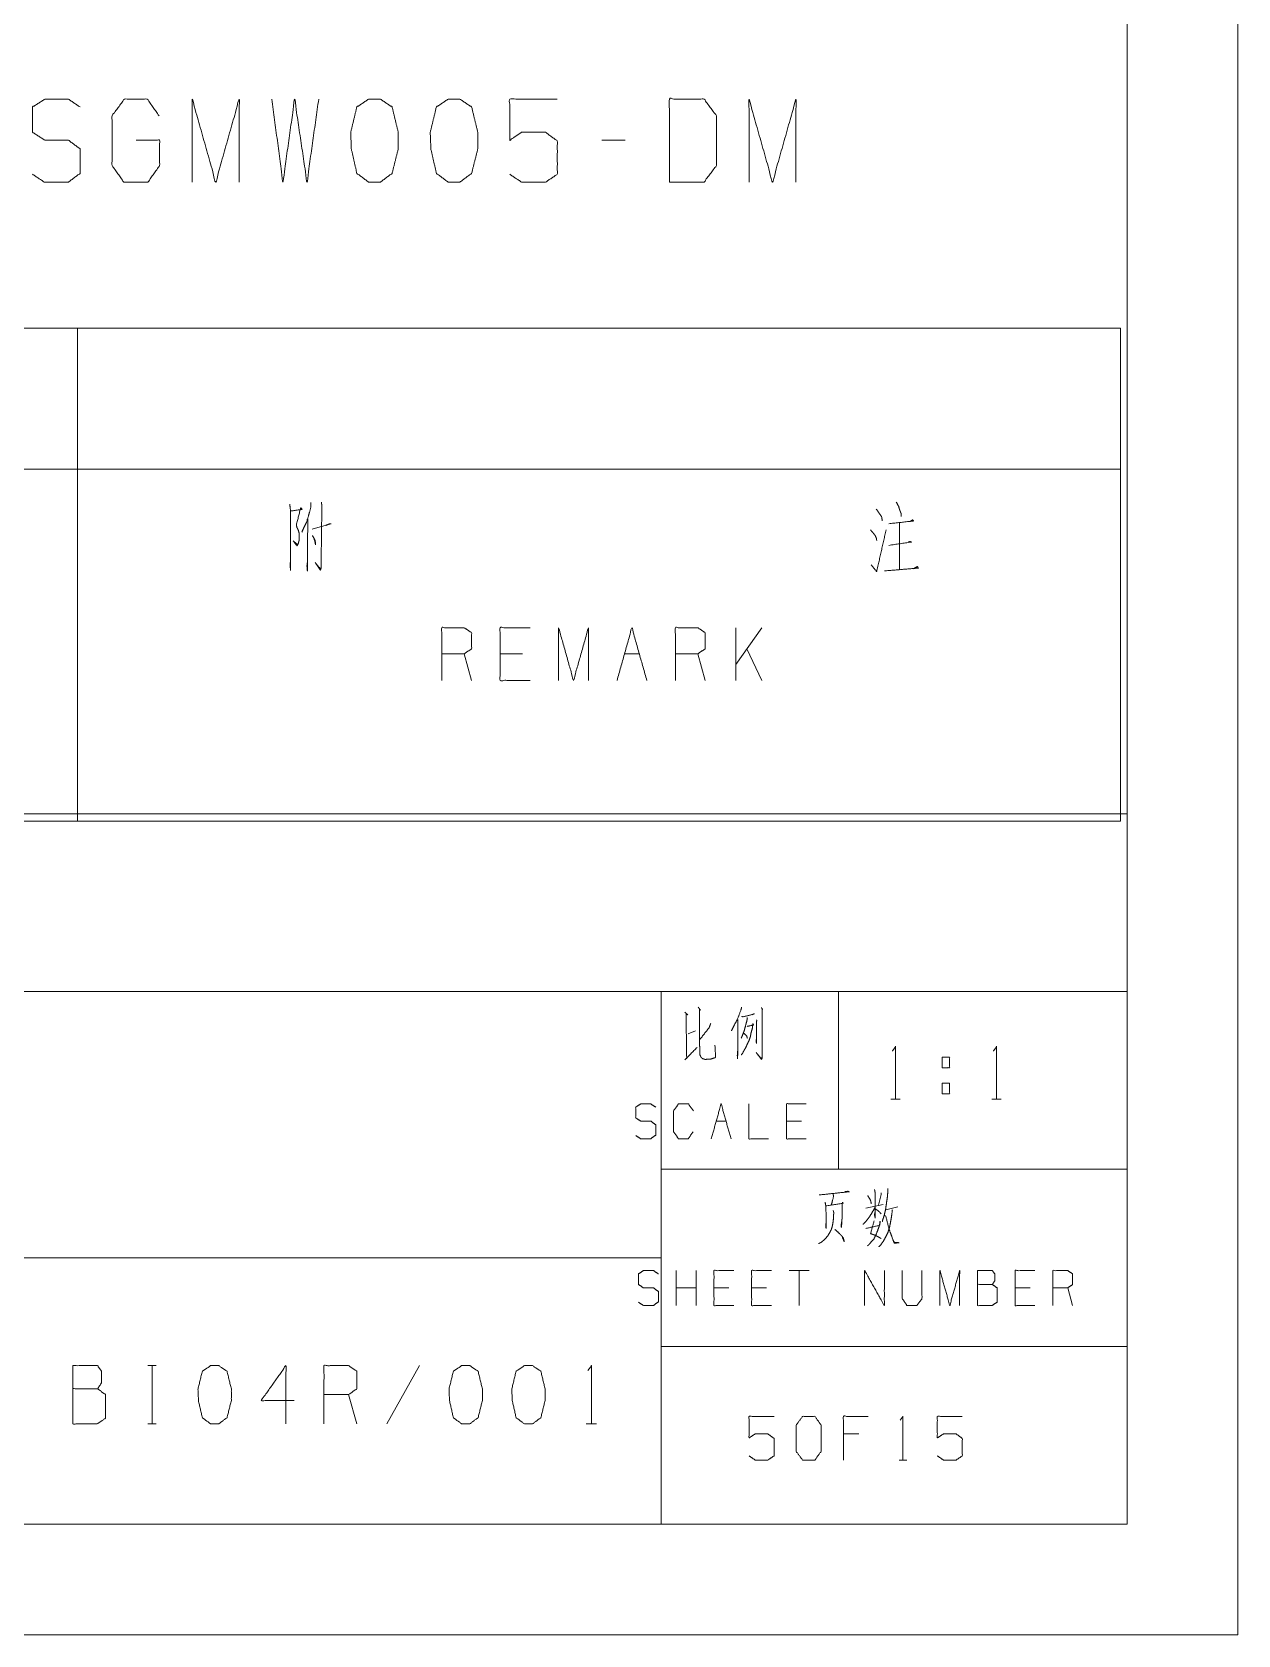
# Model space of a CAD drawing. Header units: millimetres. Extents: x 0 to 420, y 0 to 297.
# Drawn here: x 365.6 to 420, y 0 to 72.2 of the extents above; entities that cross this region are included whole.
import ezdxf

# ---------------------------------------------------------------- set-up
doc = ezdxf.new("R2010")
doc.units = ezdxf.units.MM
doc.layers.add('101', color=7, linetype='Continuous', true_color=0xffffff)

msp = doc.modelspace()

# ---------------------------------------------------------------- linework, layer by layer
at = {"layer": '101', "color": 133, "linetype": 'Continuous', "lineweight": 18}
for p, q in [((420, 0), (420, 297)), ((415, 5), (415, 292)), ((235, 37), (415, 37)), ((235, 29), (415, 29)), ((394, 29), (394, 5)), ((402, 29), (402, 21)), ((394, 21), (415, 21)), ((285, 17), (394, 17)), ((394, 13), (415, 13)), ((25, 5), (415, 5)), ((235, 5), (415, 5)), ((0, 0), (420, 0))]:
    msp.add_line(p, q, dxfattribs=at)
at = {"layer": '101', "color": 72, "linetype": 'Continuous', "lineweight": 18}
for p, q in [((392.379, 67.369), (391.322, 67.369)), ((337.702, 58.895), (367.702, 58.895)), ((367.702, 58.895), (414.702, 58.895)), ((367.702, 58.895), (367.702, 52.545)), ((414.702, 58.895), (414.702, 52.545)), ((337.702, 52.545), (367.702, 52.545)), ((367.702, 52.545), (367.702, 36.67)), ((367.702, 52.545), (414.702, 52.545)), ((414.702, 52.545), (414.702, 36.67)), ((404.744, 50.107), (404.744, 48.032)), ((397.366, 43.02), (397.366, 45.395)), ((398.533, 45.395), (397.366, 43.745)), ((385.459, 43.02), (385.124, 44.22)), ((387.756, 44.22), (386.748, 44.22)), ((392.349, 44.22), (393.021, 44.22)), ((395.989, 43.02), (395.653, 44.22)), ((398.533, 43.02), (397.861, 44.445)), ((337.702, 36.67), (367.702, 36.67)), ((367.702, 36.67), (414.702, 36.67)), ((395.226, 27.097), (395.548, 27.221)), ((406.668, 24.867), (407.004, 24.867)), ((406.668, 24.867), (406.668, 24.392)), ((404.357, 24.142), (404.781, 24.142)), ((408.91, 24.142), (409.334, 24.142)), ((396.484, 23.158), (396.929, 23.158)), ((400.323, 23.158), (399.656, 23.158)), ((403.224, 19.229), (404.014, 19.395)), ((404.131, 19.167), (404.673, 19.291)), ((394.686, 14.849), (394.686, 16.422)), ((395.576, 14.849), (395.576, 16.422)), ((400.668, 16.422), (399.778, 16.422)), ((400.223, 16.422), (400.223, 14.849)), ((395.576, 15.644), (394.686, 15.644)), ((397.051, 15.644), (396.384, 15.644)), ((398.748, 15.644), (398.081, 15.644)), ((410.629, 15.644), (409.961, 15.644)), ((412.548, 14.849), (412.326, 15.644)), ((370.865, 12.137), (371.236, 12.137)), ((371.06, 12.137), (371.06, 9.515)), ((383.116, 12.137), (381.633, 9.515)), ((380.288, 9.515), (379.917, 10.84)), ((370.865, 9.515), (371.236, 9.515)), ((390.627, 9.515), (391.095, 9.515)), ((402.91, 9.063), (402.222, 9.063)), ((404.724, 7.883), (405.075, 7.883))]:
    msp.add_line(p, q, dxfattribs=at)
for points, knots in [([(365.67, 65.834), (366.199, 65.479), (367.284, 65.479), (367.813, 65.873), (367.813, 66.976), (367.284, 67.369), (366.227, 67.369), (365.67, 67.724), (365.67, 68.865), (366.227, 69.22), (367.284, 69.22), (367.813, 68.865)], [0, 0, 0.068037, 0.184054, 0.254519, 0.372334, 0.4428, 0.555843, 0.62637, 0.748393, 0.81892, 0.931963, 1, 1]), ([(370.34, 67.369), (371.398, 67.369), (371.398, 66.227), (370.869, 65.479), (369.784, 65.479), (369.255, 66.227), (369.255, 68.472), (369.812, 69.22), (370.842, 69.22), (371.37, 68.472)], [0, 0, 0.103295, 0.214796, 0.30426, 0.410276, 0.49974, 0.718897, 0.809959, 0.910533, 1, 1]), ([(372.868, 65.479), (372.868, 69.22), (373.926, 65.479), (374.983, 69.22), (374.983, 65.479)], [0, 0, 0.245192, 0.5, 0.754808, 1, 1]), ([(376.453, 69.22), (376.954, 65.479), (377.483, 69.22), (378.039, 65.479), (378.568, 69.22)], [0, 0, 0.249745, 0.499742, 0.750004, 1, 1]), ([(381.346, 65.479), (381.875, 65.873), (382.153, 66.976), (382.153, 67.724), (381.875, 68.865), (381.346, 69.22), (380.817, 69.22), (380.288, 68.865), (380.01, 67.724), (380.038, 66.976), (380.288, 65.873), (380.817, 65.479), (381.346, 65.479)], [0, 0, 0.067527, 0.183972, 0.260585, 0.380944, 0.446143, 0.500306, 0.565505, 0.685865, 0.76253, 0.878311, 0.945838, 1, 1]), ([(384.931, 65.479), (385.46, 65.873), (385.738, 66.976), (385.738, 67.724), (385.46, 68.865), (384.931, 69.22), (384.402, 69.22), (383.873, 68.865), (383.595, 67.724), (383.623, 66.976), (383.873, 65.873), (384.402, 65.479), (384.931, 65.479)], [0, 0, 0.067524, 0.18397, 0.260583, 0.380942, 0.446139, 0.500306, 0.565502, 0.685862, 0.762528, 0.878309, 0.945833, 1, 1]), ([(387.18, 65.834), (387.709, 65.479), (388.794, 65.479), (389.323, 65.834), (389.323, 67.33), (388.794, 67.724), (387.709, 67.724), (387.18, 67.369), (387.18, 69.22), (389.323, 69.22)], [0, 0, 0.062229, 0.168343, 0.230572, 0.376815, 0.441266, 0.547379, 0.609609, 0.790489, 1, 1]), ([(394.378, 65.479), (395.937, 65.479), (396.493, 66.227), (396.493, 68.472), (395.937, 69.22), (394.378, 69.22), (394.378, 65.479)], [0, 0, 0.142137, 0.227162, 0.431791, 0.516816, 0.658953, 1, 1]), ([(397.963, 65.479), (397.963, 69.22), (399.02, 65.479), (400.078, 69.22), (400.078, 65.479)], [0, 0, 0.245192, 0.5, 0.754808, 1, 1]), ([(377.262, 50.957), (377.297, 50.682), (377.297, 47.982), (377.279, 48.232), (377.297, 48.407)], [0, 0, 0.081549, 0.874621, 0.948318, 1, 1]), ([(377.315, 50.657), (377.827, 50.732), (377.757, 50.807), (377.562, 50.032), (377.58, 49.932), (377.651, 49.782), (377.686, 49.657), (377.686, 49.332), (377.651, 49.207), (377.597, 49.082), (377.421, 49.307), (377.615, 49.132)], [0, 0, 0.17524, 0.210022, 0.480377, 0.514679, 0.570813, 0.61471, 0.724684, 0.76858, 0.814666, 0.911501, 1, 1]), ([(378.216, 51.033), (378.216, 50.832), (378.128, 50.507), (378.022, 50.157), (377.898, 49.907), (377.81, 49.707)], [0, 0, 0.143212, 0.383716, 0.644531, 0.843842, 1, 1]), ([(378.693, 51.058), (378.711, 50.857), (378.675, 48.257), (378.675, 48.082), (378.64, 47.982), (378.411, 48.332), (378.658, 48.032)], [0, 0, 0.051767, 0.720078, 0.765074, 0.79239, 0.900039, 1, 1]), ([(403.701, 50.732), (403.948, 50.382), (403.966, 50.207)], [0, 0, 0.709037, 1, 1]), ([(404.602, 51.058), (404.708, 50.857), (404.761, 50.682), (404.814, 50.557), (404.814, 50.407)], [0, 0, 0.326282, 0.589351, 0.784352, 1, 1]), ([(378.075, 50.307), (378.057, 47.957), (378.039, 48.182), (378.057, 48.332)], [0, 0, 0.861802, 0.944628, 1, 1]), ([(378.269, 49.832), (379.118, 50.082), (379.065, 50.082), (378.888, 50.007)], [0, 0, 0.783145, 0.830214, 1, 1]), ([(404.266, 50.082), (405.15, 50.182), (405.397, 50.207), (405.327, 50.257), (405.221, 50.182)], [0, 0, 0.656319, 0.839953, 0.904072, 1, 1]), ([(378.287, 49.557), (378.411, 49.307), (378.428, 49.132), (378.357, 49.432)], [0, 0, 0.365406, 0.596021, 1, 1]), ([(403.435, 49.807), (403.524, 49.707), (403.647, 49.557), (403.701, 49.432), (403.718, 49.332)], [0, 0, 0.236822, 0.580435, 0.820631, 1, 1]), ([(403.471, 48.232), (403.718, 47.932), (404.142, 49.807)], [0, 0, 0.168262, 1, 1]), ([(404.266, 49.107), (405.274, 49.257), (405.221, 49.282), (405.15, 49.257)], [0, 0, 0.883954, 0.934969, 1, 1]), ([(404.072, 47.957), (405.592, 48.082), (405.556, 48.157), (405.38, 48.057)], [0, 0, 0.842272, 0.887956, 1, 1]), ([(384.116, 43.02), (384.116, 45.395), (385.124, 45.395), (385.459, 45.17), (385.459, 44.445), (385.124, 44.22), (384.116, 44.22)], [0, 0, 0.400949, 0.571028, 0.639295, 0.761655, 0.829921, 1, 1]), ([(388.092, 43.02), (386.748, 43.02), (386.748, 45.395), (388.092, 45.395)], [0, 0, 0.265391, 0.734609, 1, 1]), ([(389.381, 43.02), (389.381, 45.395), (390.053, 43.02), (390.724, 45.395), (390.724, 43.02)], [0, 0, 0.245192, 0.500001, 0.754808, 1, 1]), ([(392.013, 43.02), (392.685, 45.395), (393.357, 43.02)], [0, 0, 0.499999, 1, 1]), ([(394.646, 43.02), (394.646, 45.395), (395.653, 45.395), (395.989, 45.17), (395.989, 44.445), (395.653, 44.22), (394.646, 44.22)], [0, 0, 0.400948, 0.571034, 0.639294, 0.761654, 0.829915, 1, 1]), ([(395.665, 28.298), (395.782, 28.153), (395.738, 28.194), (395.738, 27.76), (395.738, 26.932), (395.738, 26.642), (395.738, 26.538), (395.753, 26.145), (395.797, 26.042), (395.855, 25.979), (395.987, 25.938), (396.251, 25.959), (396.441, 26.021), (396.456, 26.042), (396.426, 26.58)], [0, 0, 0.050894, 0.067378, 0.186123, 0.412305, 0.491468, 0.519741, 0.627251, 0.657963, 0.681275, 0.71899, 0.791171, 0.84584, 0.852765, 1, 1]), ([(397.626, 28.298), (397.611, 28.194), (397.436, 27.739), (397.289, 27.47), (397.172, 27.221)], [0, 0, 0.089072, 0.504979, 0.766001, 1, 1]), ([(398.518, 28.277), (398.577, 28.194), (398.548, 28.174), (398.562, 26.124), (398.562, 26.104), (398.548, 25.979), (398.518, 25.938), (398.284, 26.249), (398.518, 25.959), (398.548, 26.042)], [0, 0, 0.031372, 0.042462, 0.676473, 0.682877, 0.721567, 0.737252, 0.857566, 0.97283, 1, 1]), ([(395.065, 28.07), (395.212, 27.946), (395.124, 27.987), (395.153, 26), (395.065, 25.917), (395.621, 26.476)], [0, 0, 0.060255, 0.090729, 0.71461, 0.752496, 1, 1]), ([(395.738, 26.828), (396.163, 27.366), (396.236, 27.553)], [0, 0, 0.77398, 1, 1]), ([(397.465, 27.739), (397.45, 25.979), (397.436, 26.104), (397.436, 26.124), (397.45, 26.311)], [0, 0, 0.841012, 0.900786, 0.910681, 1, 1]), ([(397.875, 27.822), (397.889, 27.78), (397.816, 27.491), (397.743, 27.221), (397.67, 27.035), (397.611, 26.89)], [0, 0, 0.044891, 0.350478, 0.63559, 0.840224, 1, 1]), ([(397.875, 27.428), (398.167, 27.491), (398.138, 27.553), (398.109, 27.325), (398.05, 27.118), (398.021, 26.952), (397.962, 26.787), (397.889, 26.642), (397.816, 26.476), (397.743, 26.352), (397.67, 26.207), (397.611, 26.145)], [0, 0, 0.158182, 0.194476, 0.315843, 0.429568, 0.518472, 0.611327, 0.697145, 0.792857, 0.869066, 0.954883, 1, 1]), ([(397.64, 27.884), (397.67, 27.863), (397.699, 27.863), (398.211, 27.987), (398.167, 27.987), (398.094, 27.946)], [0, 0, 0.049781, 0.090425, 0.822292, 0.883256, 1, 1]), ([(398.299, 27.718), (398.328, 27.677), (398.299, 27.656), (398.299, 26.663), (398.284, 26.766), (398.299, 26.89)], [0, 0, 0.038712, 0.066084, 0.824707, 0.904517, 1, 1]), ([(397.728, 27.118), (397.86, 26.994), (397.889, 26.89)], [0, 0, 0.6273, 1, 1]), ([(404.427, 26.317), (404.569, 26.517), (404.569, 24.142)], [0, 0, 0.093486, 1, 1]), ([(406.668, 25.567), (406.668, 26.042), (407.004, 26.042), (407.004, 25.567), (406.668, 25.567)], [0, 0, 0.2929, 0.5, 0.7929, 1, 1]), ([(408.98, 26.317), (409.122, 26.517), (409.122, 24.142)], [0, 0, 0.093486, 1, 1]), ([(407.004, 24.867), (407.004, 24.392), (406.668, 24.392)], [0, 0, 0.585801, 1, 1]), ([(392.855, 22.512), (393.078, 22.363), (393.534, 22.363), (393.757, 22.529), (393.757, 22.992), (393.534, 23.158), (393.089, 23.158), (392.855, 23.307), (392.855, 23.787), (393.089, 23.936), (393.534, 23.936), (393.757, 23.787)], [0, 0, 0.068038, 0.18405, 0.254517, 0.372335, 0.442803, 0.555842, 0.626369, 0.748395, 0.818923, 0.931962, 1, 1]), ([(395.442, 22.678), (395.22, 22.363), (394.787, 22.363), (394.564, 22.678), (394.564, 23.622), (394.787, 23.936), (395.231, 23.936), (395.454, 23.622)], [0, 0, 0.114571, 0.243364, 0.357935, 0.638587, 0.753157, 0.885429, 1, 1]), ([(396.261, 22.363), (396.706, 23.936), (397.151, 22.363)], [0, 0, 0.500002, 1, 1]), ([(397.959, 23.936), (397.959, 22.363), (398.848, 22.363)], [0, 0, 0.638737, 1, 1]), ([(400.546, 22.363), (399.656, 22.363), (399.656, 23.936), (400.546, 23.936)], [0, 0, 0.265388, 0.734612, 1, 1]), ([(401.132, 19.83), (402.478, 19.974), (402.42, 19.995), (402.273, 19.974)], [0, 0, 0.865802, 0.9055, 1, 1]), ([(401.746, 19.892), (401.776, 19.767), (401.673, 19.374)], [0, 0, 0.238945, 1, 1]), ([(403.312, 19.809), (403.443, 19.581), (403.473, 19.436)], [0, 0, 0.640218, 1, 1]), ([(403.619, 20.078), (403.648, 19.933), (403.648, 18.795), (403.619, 18.939), (403.648, 19.064)], [0, 0, 0.094654, 0.823642, 0.918295, 1, 1]), ([(403.912, 19.933), (403.912, 19.83), (403.795, 19.353)], [0, 0, 0.174306, 1, 1]), ([(404.219, 20.119), (404.219, 19.995), (404.204, 19.767), (404.161, 19.478), (404.117, 19.167), (404.058, 18.919), (403.985, 18.691), (403.97, 18.629)], [0, 0, 0.081859, 0.232245, 0.425429, 0.632112, 0.800316, 0.957949, 1, 1]), ([(401.761, 19.126), (401.79, 19.002), (401.776, 18.96), (401.761, 18.67), (401.717, 18.422), (401.673, 18.277), (401.6, 18.132), (401.512, 17.987), (401.366, 17.822), (401.22, 17.697), (401.102, 17.635)], [0, 0, 0.073225, 0.098423, 0.264938, 0.409692, 0.496577, 0.589729, 0.686957, 0.813779, 0.923927, 1, 1]), ([(401.395, 19.498), (401.424, 19.333), (401.439, 18.898), (401.439, 18.318), (401.424, 18.401), (401.424, 18.546)], [0, 0, 0.119124, 0.427226, 0.837796, 0.897358, 1, 1]), ([(401.424, 19.333), (402.215, 19.457), (402.171, 19.498), (402.156, 19.146), (402.156, 18.774), (402.142, 18.546), (402.127, 18.36), (402.112, 18.443), (402.142, 18.629)], [0, 0, 0.351973, 0.378523, 0.533485, 0.697421, 0.797811, 0.880031, 0.917027, 1, 1]), ([(403.634, 19.25), (403.502, 19.022), (403.37, 18.815), (403.239, 18.65), (403.107, 18.505)], [0, 0, 0.287233, 0.555137, 0.786183, 1, 1]), ([(403.648, 19.209), (403.824, 19.084), (403.912, 18.981)], [0, 0, 0.613114, 1, 1]), ([(404.424, 19.167), (404.38, 18.815), (404.336, 18.567), (404.292, 18.36), (404.234, 18.174), (404.117, 17.925), (404.014, 17.739), (403.897, 17.573), (403.809, 17.49)], [0, 0, 0.194372, 0.332632, 0.448613, 0.555646, 0.70616, 0.822691, 0.933849, 1, 1]), ([(404.102, 18.898), (404.131, 18.857), (404.278, 18.277), (404.38, 18.008), (404.483, 17.718), (404.512, 17.656), (404.731, 17.677), (404.512, 17.697), (404.439, 17.822)], [0, 0, 0.026719, 0.341744, 0.493482, 0.655463, 0.691641, 0.807838, 0.924035, 1, 1]), ([(401.834, 18.277), (402.039, 18.091), (402.156, 17.967), (402.215, 17.884), (402.259, 17.718), (402.171, 17.925)], [0, 0, 0.292982, 0.473564, 0.580848, 0.762106, 1, 1]), ([(403.224, 18.318), (403.853, 18.463), (403.868, 18.65), (403.868, 18.567), (403.795, 18.318), (403.692, 18.049), (403.59, 17.842), (403.473, 17.718), (403.37, 17.594), (403.297, 17.532)], [0, 0, 0.304469, 0.392577, 0.431617, 0.55371, 0.68947, 0.798366, 0.878841, 0.95475, 1, 1]), ([(403.604, 18.67), (403.443, 18.091), (403.546, 18.049), (403.663, 18.008), (403.78, 17.946), (403.926, 17.863)], [0, 0, 0.529111, 0.626299, 0.735529, 0.852099, 1, 1]), ([(392.977, 14.998), (393.2, 14.849), (393.656, 14.849), (393.879, 15.015), (393.879, 15.478), (393.656, 15.644), (393.212, 15.644), (392.977, 15.793), (392.977, 16.273), (393.212, 16.422), (393.656, 16.422), (393.879, 16.273)], [0, 0, 0.068036, 0.184056, 0.254521, 0.372336, 0.442801, 0.555837, 0.626371, 0.748393, 0.818928, 0.931964, 1, 1]), ([(397.273, 14.849), (396.384, 14.849), (396.384, 16.422), (397.273, 16.422)], [0, 0, 0.265388, 0.734612, 1, 1]), ([(398.971, 14.849), (398.081, 14.849), (398.081, 16.422), (398.971, 16.422)], [0, 0, 0.265388, 0.734612, 1, 1]), ([(403.172, 14.849), (403.172, 16.422), (404.062, 14.849), (404.062, 16.422)], [0, 0, 0.317573, 0.682427, 1, 1]), ([(404.87, 16.422), (404.87, 15.164), (405.08, 14.849), (405.525, 14.849), (405.759, 15.164), (405.759, 16.422)], [0, 0, 0.337149, 0.438598, 0.557784, 0.662851, 1, 1]), ([(406.567, 14.849), (406.567, 16.422), (407.012, 14.849), (407.457, 16.422), (407.457, 14.849)], [0, 0, 0.245192, 0.5, 0.754808, 1, 1]), ([(408.264, 15.793), (408.264, 16.422), (408.931, 16.422), (409.037, 16.273), (409.037, 15.959), (408.931, 15.793), (408.264, 15.793), (408.264, 14.849), (408.92, 14.849), (409.142, 14.998), (409.142, 15.644), (408.931, 15.793)], [0, 0, 0.115915, 0.238846, 0.272469, 0.330426, 0.366583, 0.489514, 0.663386, 0.784163, 0.833486, 0.952452, 1, 1]), ([(410.851, 14.849), (409.961, 14.849), (409.961, 16.422), (410.851, 16.422)], [0, 0, 0.265394, 0.734606, 1, 1]), ([(411.658, 14.849), (411.658, 16.422), (412.326, 16.422), (412.548, 16.273), (412.548, 15.793), (412.326, 15.644), (411.658, 15.644)], [0, 0, 0.400946, 0.571033, 0.639276, 0.76167, 0.829914, 1, 1]), ([(367.49, 11.089), (367.49, 12.137), (368.602, 12.137), (368.778, 11.889), (368.778, 11.365), (368.602, 11.089), (367.49, 11.089), (367.49, 9.515), (368.583, 9.515), (368.953, 9.764), (368.953, 10.84), (368.602, 11.089)], [0, 0, 0.115917, 0.238847, 0.272469, 0.330428, 0.366584, 0.489513, 0.663389, 0.784162, 0.833485, 0.952453, 1, 1]), ([(374.064, 9.515), (374.435, 9.791), (374.63, 10.564), (374.63, 11.089), (374.435, 11.889), (374.064, 12.137), (373.694, 12.137), (373.323, 11.889), (373.128, 11.089), (373.147, 10.564), (373.323, 9.791), (373.694, 9.515), (374.064, 9.515)], [0, 0, 0.067525, 0.183969, 0.260581, 0.380939, 0.446136, 0.500306, 0.565503, 0.685861, 0.762526, 0.878305, 0.94583, 1, 1]), ([(377.459, 10.564), (375.976, 10.564), (377.088, 12.137), (377.088, 9.515)], [0, 0, 0.245868, 0.565293, 1, 1]), ([(378.805, 9.515), (378.805, 12.137), (379.917, 12.137), (380.288, 11.889), (380.288, 11.089), (379.917, 10.84), (378.805, 10.84)], [0, 0, 0.400953, 0.571035, 0.639278, 0.761675, 0.829917, 1, 1]), ([(385.379, 9.515), (385.75, 9.791), (385.945, 10.564), (385.945, 11.089), (385.75, 11.889), (385.379, 12.137), (385.008, 12.137), (384.638, 11.889), (384.443, 11.089), (384.462, 10.564), (384.638, 9.791), (385.008, 9.515), (385.379, 9.515)], [0, 0, 0.067525, 0.18397, 0.260581, 0.38094, 0.446137, 0.500301, 0.565503, 0.685862, 0.762526, 0.878306, 0.945836, 1, 1]), ([(388.208, 9.515), (388.579, 9.791), (388.774, 10.564), (388.774, 11.089), (388.579, 11.889), (388.208, 12.137), (387.837, 12.137), (387.466, 11.889), (387.271, 11.089), (387.291, 10.564), (387.466, 9.791), (387.837, 9.515), (388.208, 9.515)], [0, 0, 0.067525, 0.183971, 0.260584, 0.380944, 0.446141, 0.500306, 0.565504, 0.685864, 0.762529, 0.87831, 0.945835, 1, 1]), ([(390.705, 11.917), (390.861, 12.137), (390.861, 9.515)], [0, 0, 0.093489, 1, 1]), ([(397.964, 8.07), (398.242, 7.883), (398.813, 7.883), (399.091, 8.07), (399.091, 8.856), (398.813, 9.063), (398.242, 9.063), (397.964, 8.877), (397.964, 9.85), (399.091, 9.85)], [0, 0, 0.062233, 0.168346, 0.230573, 0.376815, 0.441263, 0.547376, 0.609609, 0.790487, 1, 1]), ([(400.378, 7.883), (400.934, 7.883), (401.212, 8.277), (401.212, 9.456), (400.934, 9.85), (400.378, 9.85), (400.086, 9.456), (400.086, 8.277), (400.378, 7.883)], [0, 0, 0.102683, 0.191619, 0.409477, 0.498413, 0.601096, 0.691619, 0.909478, 1, 1]), ([(402.222, 7.883), (402.222, 9.85), (403.334, 9.85)], [0, 0, 0.638726, 1, 1]), ([(404.782, 9.684), (404.899, 9.85), (404.899, 7.883)], [0, 0, 0.093489, 1, 1]), ([(406.45, 8.07), (406.728, 7.883), (407.299, 7.883), (407.577, 8.07), (407.577, 8.856), (407.299, 9.063), (406.728, 9.063), (406.45, 8.877), (406.45, 9.85), (407.577, 9.85)], [0, 0, 0.062227, 0.16834, 0.230573, 0.376815, 0.441269, 0.547382, 0.609609, 0.790487, 1, 1])]:
    msp.add_open_spline(points, degree=1, knots=knots, dxfattribs=at)

doc.saveas('drawing.dxf')
